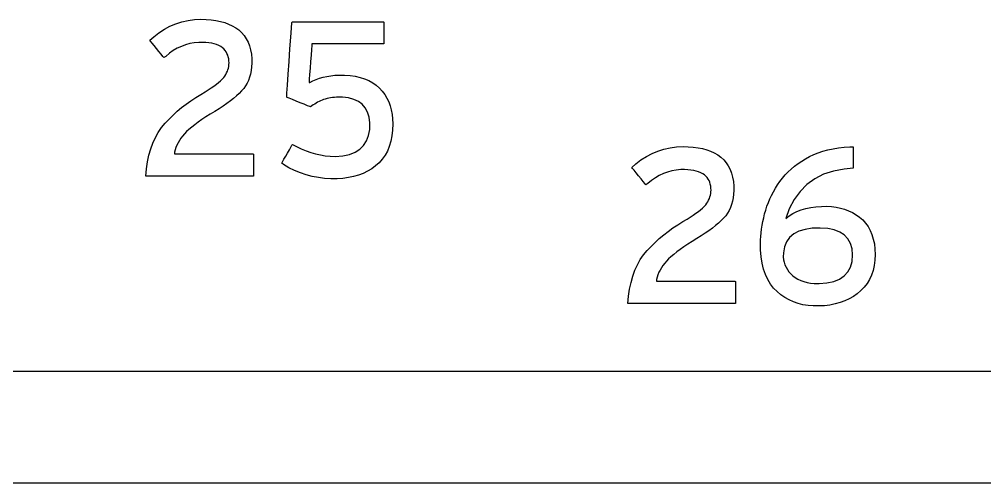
# Model space of a CAD drawing. Extents: x 1 to 47.7, y 0.2 to 35.
# Drawn here: x 34.609 to 35.216, y 10.595 to 10.886 of the extents above; entities that cross this region are included whole.
import ezdxf

# ---------------------------------------------------------------- set-up
doc = ezdxf.new("R2010")
doc.units = 0
doc.header["$MEASUREMENT"] = 0
doc.layers.add('8_0_____DWG', color=7, linetype='CONTINUOUS')

msp = doc.modelspace()

# ---------------------------------------------------------------- linework, layer by layer
at = {"layer": '8_0_____DWG'}
for points in [[(34.68901, 10.78748), (34.68941, 10.79214), (34.69004, 10.79656), (34.69091, 10.80075), (34.69202, 10.80469), (34.69337, 10.8084), (34.69495, 10.81187), (34.69676, 10.81511), (34.69882, 10.8181), (34.7011, 10.82085), (34.70354, 10.82345), (34.70608, 10.82595), (34.70871, 10.82835), (34.71145, 10.83067), (34.71429, 10.83289), (34.71723, 10.83501), (34.72027, 10.83704), (34.72342, 10.83898), (34.72616, 10.84059), (34.72819, 10.84185), (34.73006, 10.84307), (34.73177, 10.84425), (34.73331, 10.84539), (34.7347, 10.84649), (34.73592, 10.84755), (34.73698, 10.84857), (34.73788, 10.84954), (34.73859, 10.8505), (34.7392, 10.85148), (34.73973, 10.85248), (34.74018, 10.8535), (34.74055, 10.85453), (34.74084, 10.85558), (34.74105, 10.85664), (34.74117, 10.85773), (34.74122, 10.85883), (34.74118, 10.86014), (34.74104, 10.8614), (34.74078, 10.8626), (34.74043, 10.86373), (34.73996, 10.86479), (34.73939, 10.86578), (34.73872, 10.8667), (34.73794, 10.86755), (34.73705, 10.86834), (34.73599, 10.86907), (34.73478, 10.86972), (34.73344, 10.87027), (34.73196, 10.87074), (34.73033, 10.87111), (34.72856, 10.8714), (34.72665, 10.87159), (34.7246, 10.8717), (34.72219, 10.87168), (34.71935, 10.87142), (34.71658, 10.87092), (34.71388, 10.87019), (34.71125, 10.86921), (34.70869, 10.868), (34.70621, 10.86655), (34.7038, 10.86486), (34.70146, 10.86293), (34.70034, 10.86213), (34.69969, 10.86292), (34.69859, 10.86427), (34.6972, 10.86598), (34.69568, 10.86785), (34.69418, 10.86969), (34.69287, 10.8713), (34.69191, 10.87248), (34.69145, 10.87305), (34.6939, 10.87525), (34.69719, 10.87777), (34.70059, 10.87996), (34.70412, 10.88182), (34.70777, 10.88336), (34.71155, 10.88456), (34.71544, 10.88544), (34.71946, 10.886), (34.72361, 10.88622), (34.72692, 10.88614), (34.73007, 10.88589), (34.73304, 10.88548), (34.73586, 10.8849), (34.7385, 10.88415), (34.74098, 10.88324), (34.74329, 10.88216), (34.74544, 10.88092), (34.74741, 10.8795), (34.74918, 10.87786), (34.75074, 10.87603), (34.75208, 10.87403), (34.75321, 10.87186), (34.75412, 10.8695), (34.75481, 10.86697), (34.75528, 10.86426), (34.75554, 10.86137), (34.75557, 10.8586), (34.75544, 10.85623), (34.75516, 10.85396), (34.75474, 10.85181), (34.75417, 10.84976), (34.75346, 10.84783), (34.75261, 10.846), (34.75162, 10.84429), (34.75048, 10.84268), (34.74915, 10.84116), (34.74764, 10.83962), (34.74595, 10.83806), (34.7441, 10.83648), (34.74207, 10.83489), (34.73988, 10.83327), (34.73751, 10.83164), (34.73498, 10.82999), (34.73227, 10.82831), (34.72937, 10.82654), (34.72664, 10.8248), (34.72412, 10.82312), (34.7218, 10.8215), (34.71968, 10.81993), (34.71776, 10.81842), (34.71605, 10.81695), (34.71455, 10.81555), (34.71324, 10.81419), (34.71208, 10.81282), (34.71102, 10.81142), (34.71007, 10.81001), (34.70923, 10.80857), (34.70849, 10.80711), (34.70785, 10.80563), (34.70733, 10.80413), (34.7069, 10.80261), (34.70689, 10.80158), (34.70978, 10.80158), (34.71537, 10.80158), (34.72279, 10.80158), (34.73113, 10.80158), (34.73953, 10.80158), (34.74709, 10.80158), (34.75293, 10.80158), (34.75617, 10.80158), (34.75654, 10.80142), (34.75654, 10.80041), (34.75654, 10.79869), (34.75654, 10.79652), (34.75654, 10.79413), (34.75654, 10.79179), (34.75654, 10.78974), (34.75654, 10.78823), (34.75654, 10.78751), (34.75504, 10.78748), (34.74935, 10.78748), (34.74053, 10.78748), (34.72978, 10.78748), (34.7183, 10.78748), (34.70728, 10.78748), (34.69793, 10.78748), (34.69144, 10.78748)], [(34.84422, 10.82048), (34.84407, 10.81659), (34.84365, 10.81293), (34.84296, 10.80951), (34.84202, 10.80632), (34.84081, 10.80338), (34.83935, 10.80067), (34.83762, 10.7982), (34.83563, 10.79596), (34.83339, 10.79397), (34.83096, 10.7922), (34.82836, 10.79065), (34.82559, 10.78931), (34.82265, 10.7882), (34.81954, 10.78731), (34.81626, 10.78664), (34.8128, 10.78619), (34.80918, 10.78596), (34.8053, 10.78595), (34.80132, 10.78618), (34.79742, 10.78667), (34.79358, 10.7874), (34.78981, 10.78838), (34.78611, 10.78962), (34.78249, 10.7911), (34.77893, 10.79283), (34.77544, 10.79481), (34.7744, 10.79572), (34.77494, 10.79666), (34.7758, 10.79818), (34.77687, 10.80007), (34.77803, 10.80211), (34.77916, 10.8041), (34.78013, 10.80581), (34.78083, 10.80703), (34.78112, 10.80756), (34.78373, 10.80614), (34.78668, 10.80471), (34.78964, 10.80348), (34.79263, 10.80243), (34.79563, 10.80157), (34.79866, 10.8009), (34.8017, 10.80042), (34.80476, 10.80012), (34.80805, 10.80003), (34.81277, 10.8004), (34.81691, 10.80127), (34.82048, 10.80263), (34.82347, 10.8045), (34.82589, 10.80686), (34.82774, 10.80972), (34.82901, 10.81308), (34.82971, 10.81695), (34.82981, 10.82109), (34.82932, 10.82468), (34.82836, 10.82782), (34.82692, 10.83051), (34.82501, 10.83274), (34.82263, 10.83452), (34.81977, 10.83585), (34.81643, 10.83673), (34.81262, 10.83715), (34.81004, 10.83719), (34.80875, 10.83715), (34.80749, 10.83707), (34.80627, 10.83695), (34.80509, 10.83679), (34.80394, 10.8366), (34.80284, 10.83636), (34.80177, 10.83609), (34.80073, 10.83577), (34.79974, 10.83539), (34.79878, 10.83496), (34.79783, 10.8345), (34.7969, 10.83401), (34.796, 10.83349), (34.79511, 10.83293), (34.79423, 10.83235), (34.79338, 10.83173), (34.79255, 10.83108), (34.79201, 10.8313), (34.79056, 10.83189), (34.78848, 10.83274), (34.78602, 10.83373), (34.78347, 10.83478), (34.78107, 10.83575), (34.77911, 10.83655), (34.77784, 10.83706), (34.77751, 10.83729), (34.77768, 10.8397), (34.77802, 10.84478), (34.77849, 10.85169), (34.77903, 10.85958), (34.77957, 10.86761), (34.78007, 10.87494), (34.78047, 10.88072), (34.7807, 10.88412), (34.78116, 10.88466), (34.78492, 10.88466), (34.79169, 10.88466), (34.80047, 10.88466), (34.81021, 10.88466), (34.81989, 10.88466), (34.82849, 10.88466), (34.83498, 10.88466), (34.83834, 10.88466), (34.83858, 10.88444), (34.83858, 10.88336), (34.83858, 10.88161), (34.83858, 10.87944), (34.83858, 10.87709), (34.83858, 10.87482), (34.83858, 10.87285), (34.83858, 10.87144), (34.83858, 10.87084), (34.83728, 10.87084), (34.8332, 10.87084), (34.82711, 10.87084), (34.81981, 10.87084), (34.81211, 10.87084), (34.80481, 10.87084), (34.79872, 10.87084), (34.79463, 10.87084), (34.79333, 10.87082), (34.79325, 10.86975), (34.79307, 10.86724), (34.79281, 10.86373), (34.79251, 10.85966), (34.7922, 10.85547), (34.79191, 10.85159), (34.79168, 10.84847), (34.79153, 10.84654), (34.7921, 10.8465), (34.79397, 10.84751), (34.79596, 10.8484), (34.79808, 10.84916), (34.80033, 10.8498), (34.8027, 10.85032), (34.80519, 10.85071), (34.80781, 10.85098), (34.81055, 10.85113), (34.81384, 10.85111), (34.81733, 10.85085), (34.82061, 10.85037), (34.82367, 10.84968), (34.82652, 10.84877), (34.82916, 10.84765), (34.83158, 10.84631), (34.8338, 10.84475), (34.83579, 10.84298), (34.83757, 10.84102), (34.83913, 10.83892), (34.84048, 10.83668), (34.84162, 10.83432), (34.84256, 10.83182), (34.84329, 10.82918), (34.84381, 10.82642), (34.84412, 10.82352)], [(34.99208, 10.70744), (34.99248, 10.71211), (34.99312, 10.71653), (34.994, 10.72071), (34.99511, 10.72466), (34.99645, 10.72837), (34.99803, 10.73184), (34.99984, 10.73507), (35.00189, 10.73806), (35.00418, 10.74082), (35.00661, 10.74341), (35.00915, 10.74591), (35.01179, 10.74832), (35.01453, 10.75063), (35.01737, 10.75285), (35.02032, 10.75497), (35.02336, 10.75701), (35.0265, 10.75895), (35.02925, 10.76056), (35.03128, 10.76182), (35.03315, 10.76304), (35.03485, 10.76421), (35.0364, 10.76535), (35.03778, 10.76645), (35.039, 10.76751), (35.04006, 10.76853), (35.04096, 10.76951), (35.04167, 10.77047), (35.04228, 10.77145), (35.04281, 10.77244), (35.04326, 10.77346), (35.04363, 10.77449), (35.04391, 10.77554), (35.04412, 10.77661), (35.04425, 10.77769), (35.0443, 10.77879), (35.04426, 10.7801), (35.04411, 10.78136), (35.04386, 10.78256), (35.0435, 10.78369), (35.04304, 10.78475), (35.04247, 10.78574), (35.04179, 10.78666), (35.04101, 10.78751), (35.04012, 10.7883), (35.03906, 10.78904), (35.03786, 10.78968), (35.03652, 10.79024), (35.03503, 10.7907), (35.03341, 10.79108), (35.03164, 10.79136), (35.02974, 10.79156), (35.02769, 10.79166), (35.02528, 10.79165), (35.02243, 10.79139), (35.01966, 10.79089), (35.01696, 10.79015), (35.01433, 10.78917), (35.01177, 10.78796), (35.00929, 10.78651), (35.00687, 10.78482), (35.00453, 10.78289), (35.00341, 10.78209), (35.00277, 10.78288), (35.00167, 10.78423), (35.00028, 10.78594), (34.99876, 10.78781), (34.99727, 10.78965), (34.99596, 10.79126), (34.99499, 10.79245), (34.99454, 10.79301), (34.99699, 10.79521), (35.00027, 10.79773), (35.00368, 10.79992), (35.0072, 10.80178), (35.01086, 10.80332), (35.01463, 10.80453), (35.01853, 10.80541), (35.02255, 10.80596), (35.02669, 10.80619), (35.03, 10.8061), (35.03315, 10.80585), (35.03613, 10.80544), (35.03894, 10.80486), (35.04158, 10.80411), (35.04406, 10.8032), (35.04637, 10.80213), (35.04851, 10.80088), (35.05049, 10.79946), (35.05226, 10.79782), (35.05382, 10.796), (35.05516, 10.794), (35.05629, 10.79182), (35.0572, 10.78946), (35.05789, 10.78693), (35.05836, 10.78422), (35.05862, 10.78133), (35.05866, 10.77856), (35.05853, 10.77619), (35.05825, 10.77393), (35.05782, 10.77177), (35.05726, 10.76973), (35.05655, 10.76779), (35.0557, 10.76597), (35.0547, 10.76425), (35.05357, 10.76264), (35.05224, 10.76112), (35.05072, 10.75958), (35.04904, 10.75802), (35.04718, 10.75645), (35.04516, 10.75485), (35.04296, 10.75324), (35.04059, 10.7516), (35.03806, 10.74995), (35.03535, 10.74827), (35.03244, 10.7465), (35.02971, 10.74477), (35.02719, 10.74309), (35.02487, 10.74146), (35.02276, 10.73989), (35.02084, 10.73838), (35.01913, 10.73692), (35.01762, 10.73551), (35.01632, 10.73416), (35.01516, 10.73278), (35.0141, 10.73139), (35.01315, 10.72997), (35.01231, 10.72853), (35.01157, 10.72707), (35.01094, 10.72559), (35.01041, 10.72409), (35.00999, 10.72257), (35.00998, 10.72154), (35.01287, 10.72154), (35.01846, 10.72154), (35.02587, 10.72154), (35.03422, 10.72154), (35.04262, 10.72154), (35.05018, 10.72154), (35.05602, 10.72154), (35.05925, 10.72154), (35.05962, 10.72138), (35.05962, 10.72037), (35.05962, 10.71865), (35.05962, 10.71648), (35.05962, 10.71409), (35.05962, 10.71175), (35.05962, 10.7097), (35.05962, 10.70819), (35.05962, 10.70747), (35.05813, 10.70744), (35.05243, 10.70744), (35.04361, 10.70744), (35.03286, 10.70744), (35.02137, 10.70744), (35.01036, 10.70744), (35.001, 10.70744), (34.99451, 10.70744)], [(35.14758, 10.73827), (35.14739, 10.73472), (35.14693, 10.73138), (35.1462, 10.72824), (35.14521, 10.7253), (35.14395, 10.72257), (35.14243, 10.72003), (35.14064, 10.7177), (35.13858, 10.71557), (35.13627, 10.71364), (35.13379, 10.7119), (35.13115, 10.71038), (35.12836, 10.70908), (35.12542, 10.70801), (35.12233, 10.70715), (35.11908, 10.70651), (35.11568, 10.7061), (35.11213, 10.7059), (35.10861, 10.70593), (35.1053, 10.7062), (35.10212, 10.70672), (35.09907, 10.70748), (35.09616, 10.70848), (35.09338, 10.70973), (35.09074, 10.71123), (35.08823, 10.71296), (35.08586, 10.71495), (35.08363, 10.71718), (35.08166, 10.71971), (35.07996, 10.72254), (35.07853, 10.72566), (35.07737, 10.72909), (35.07647, 10.73281), (35.07583, 10.73683), (35.07546, 10.74115), (35.07536, 10.74519), (35.07542, 10.74744), (35.07555, 10.74971), (35.07577, 10.75201), (35.07606, 10.75432), (35.07643, 10.75667), (35.07688, 10.75903), (35.07741, 10.76142), (35.07802, 10.76383), (35.07871, 10.76623), (35.07949, 10.76859), (35.08036, 10.77092), (35.08133, 10.77321), (35.0824, 10.77547), (35.08356, 10.77771), (35.08482, 10.77991), (35.08617, 10.78208), (35.08762, 10.78423), (35.08924, 10.7863), (35.09098, 10.7883), (35.09283, 10.79021), (35.09479, 10.79203), (35.09686, 10.79377), (35.09904, 10.79542), (35.10133, 10.797), (35.10374, 10.79848), (35.10626, 10.79989), (35.10893, 10.80117), (35.11174, 10.8023), (35.11471, 10.80329), (35.11781, 10.80414), (35.12106, 10.80485), (35.12446, 10.80541), (35.128, 10.80583), (35.13169, 10.8061), (35.13373, 10.80607), (35.13373, 10.80516), (35.13373, 10.80351), (35.13373, 10.8014), (35.13373, 10.79907), (35.13373, 10.79676), (35.13373, 10.79474), (35.13373, 10.79324), (35.13373, 10.79252), (35.12808, 10.79205), (35.12129, 10.79078), (35.1151, 10.78874), (35.10954, 10.78593), (35.1046, 10.78235), (35.10027, 10.77799), (35.09657, 10.77286), (35.09348, 10.76695), (35.09133, 10.76095), (35.09345, 10.76262), (35.09577, 10.76409), (35.09828, 10.76536), (35.10098, 10.76641), (35.10388, 10.76726), (35.10697, 10.7679), (35.11025, 10.76834), (35.11372, 10.76857), (35.11713, 10.76859), (35.1201, 10.76842), (35.12295, 10.76806), (35.12569, 10.7675), (35.12832, 10.76675), (35.13083, 10.7658), (35.13322, 10.76467), (35.1355, 10.76333), (35.13766, 10.76181), (35.13969, 10.76005), (35.14148, 10.75807), (35.14305, 10.75587), (35.14438, 10.75347), (35.14549, 10.75085), (35.14636, 10.74802), (35.147, 10.74498), (35.14741, 10.74173)], [(35.13334, 10.738), (35.13297, 10.7419), (35.13197, 10.7453), (35.13036, 10.74818), (35.12812, 10.75055), (35.12527, 10.75241), (35.1218, 10.75376), (35.1177, 10.75459), (35.11298, 10.75492), (35.10791, 10.75476), (35.10341, 10.7541), (35.09955, 10.75293), (35.09633, 10.75124), (35.09374, 10.74905), (35.0918, 10.74635), (35.09049, 10.74314), (35.08982, 10.73942), (35.08976, 10.73673), (35.08994, 10.73502), (35.09029, 10.73337), (35.0908, 10.73179), (35.09147, 10.73028), (35.09231, 10.72884), (35.09331, 10.72747), (35.09448, 10.72617), (35.09581, 10.72492), (35.09729, 10.72376), (35.09891, 10.72276), (35.10069, 10.72191), (35.10261, 10.72122), (35.10467, 10.72068), (35.10689, 10.72029), (35.10925, 10.72006), (35.11231, 10.72001), (35.11721, 10.72044), (35.12146, 10.72139), (35.12507, 10.72286), (35.12802, 10.72485), (35.13033, 10.72735), (35.13198, 10.73038), (35.13299, 10.73393)]]:
    msp.add_lwpolyline(points, close=True, dxfattribs=at)
for points in [[(37.67755, 10.66478), (37.49377, 10.66478), (37.30856, 10.66478), (37.12201, 10.66478), (36.93422, 10.66478), (36.74529, 10.66478), (36.55531, 10.66478), (36.36438, 10.66478), (36.17259, 10.66478), (35.98004, 10.66478), (35.78682, 10.66478), (35.39876, 10.66478), (35.00918, 10.66478), (34.61883, 10.66478), (34.22848, 10.66478)], [(34.22848, 10.59475), (34.61883, 10.59475), (35.00918, 10.59475), (35.39876, 10.59475), (35.78682, 10.59475), (35.98004, 10.59475), (36.17259, 10.59475), (36.36438, 10.59475), (36.55531, 10.59475), (36.74529, 10.59475), (36.93422, 10.59475), (37.12201, 10.59475), (37.30856, 10.59475), (37.49377, 10.59475), (37.67755, 10.59475)]]:
    msp.add_lwpolyline(points, dxfattribs=at)

doc.saveas('drawing.dxf')
